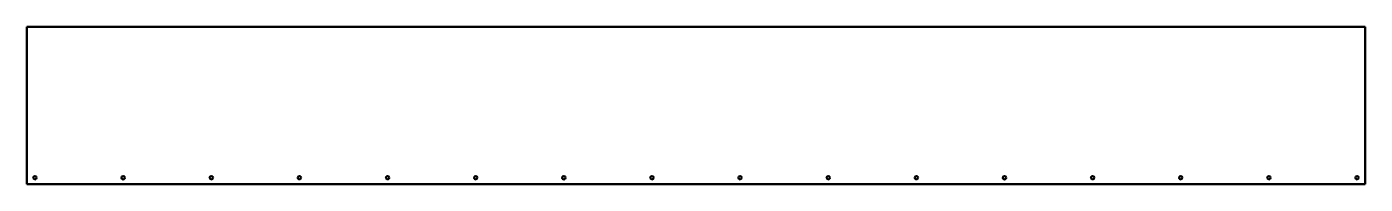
# Model space of a CAD drawing. Header units: inches. Extents: x 0 to 102, y -12 to 0.
import ezdxf

# ---------------------------------------------------------------- set-up
doc = ezdxf.new("R2010")
doc.units = ezdxf.units.IN
doc.header["$MEASUREMENT"] = 0
doc.layers.add('IV_EXTERIOR_PROFILES', color=7, linetype='Continuous', lineweight=50)
doc.layers.add('IV_INTERIOR_PROFILES', color=7, linetype='Continuous', lineweight=50)

msp = doc.modelspace()

# ---------------------------------------------------------------- linework, layer by layer
at = {"layer": 'IV_EXTERIOR_PROFILES'}
for p, q in [((0, 0), (101.75, 0)), ((0, -12), (0, 0)), ((101.75, 0), (101.75, -12)), ((101.75, -12), (0, -12))]:
    msp.add_line(p, q, dxfattribs=at)
at = {"layer": 'IV_INTERIOR_PROFILES'}
for centre in [(0.62, -11.5), (7.33, -11.5), (14.03, -11.5), (20.73, -11.5), (27.43, -11.5), (34.13, -11.5), (40.83, -11.5), (47.53, -11.5), (54.23, -11.5), (60.93, -11.5), (67.63, -11.5), (74.33, -11.5), (81.03, -11.5), (87.73, -11.5), (94.43, -11.5), (101.13, -11.5)]:
    msp.add_circle(centre, 0.128, dxfattribs=at)

doc.saveas('drawing.dxf')
